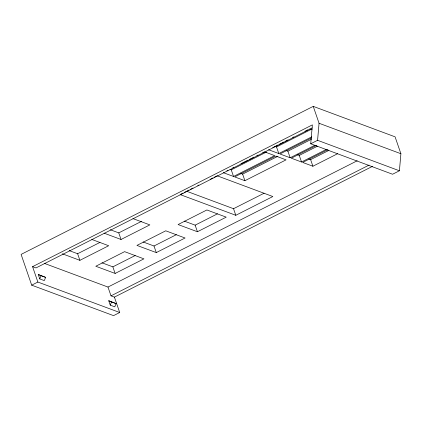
<?xml version="1.0" encoding="UTF-8"?>
<svg xmlns="http://www.w3.org/2000/svg" width="422" height="422" viewBox="0 0 422 422"><rect width="100%" height="100%" fill="white"/><g stroke="black" fill="none" stroke-linecap="round" stroke-linejoin="round"><path stroke-width="0.63" d="M119.711 312.507L113.539 315.635L31.697 285.166L21.1 254.397L313.24 106.365L395.082 136.833L400.9 153.724L399.418 170.778L392.565 174.249L310.724 143.786L312.37 124.88L32.568 266.657L37.869 282.044L119.711 312.507L114.409 297.12L111.002 295.848L107.974 287.06L44.637 263.481M310.724 143.786L317.576 140.315L319.058 123.261L313.24 106.365M39.763 278.916L41.066 275.671L45.613 277.365L44.31 280.609L39.763 278.916L38.249 274.516L45.613 277.365M110.237 305.148L111.54 301.909L116.087 303.603L114.784 306.841L110.237 305.148L108.723 300.754L116.087 303.603M183.042 193.07L180.104 194.563L235.803 215.294L272.834 196.531L217.135 175.795L214.197 177.287M184.219 192.474L188.919 190.095M190.095 189.499L193.033 188.006M197.739 185.627L198.915 185.031M210.082 179.371L213.02 177.884M226.836 170.884L228.012 170.288M232.712 167.903L233.888 167.307M240.941 163.736L247.994 160.16M249.17 159.563L253.875 157.179M256.813 155.692L257.99 155.096M262.69 152.711L263.866 152.115M272.686 147.653L277.977 144.968M279.148 144.371L283.853 141.992M285.029 141.396L287.968 139.904M292.668 137.525L293.844 136.928M305.011 131.268L307.954 129.781M312.254 127.935L35.981 267.923L32.568 266.657M230.064 169.433L231.267 169.881L266.535 152.01M274.722 146.276L276.531 146.951L311.209 129.375M69.161 250.584L77.616 253.733L99.951 242.413M110.306 229.737L118.761 232.886L141.686 221.27M223.307 172.667L233.54 176.475L274.685 155.628L264.457 151.82M268.571 149.736L278.8 153.545L311.716 136.865M311.679 137.883L279.934 153.967L290.167 157.775L314.854 145.263M240.83 173.442L242.634 174.112L277.903 156.245M286.09 150.506L287.894 151.181L311.41 139.265M62.372 253.807L79.885 260.327L108.686 245.731L91.78 239.438M104.123 233.187L121.035 239.48L149.836 224.884L132.925 218.591M31.697 285.166L37.869 282.044M244.902 180.706L286.053 159.859L275.819 156.05L234.674 176.902L244.902 180.706L242.634 174.112M316.579 145.39L291.301 158.197L301.535 162.006L326.222 149.493M297.457 154.737L299.261 155.412L317.486 146.176M327.947 149.62L302.669 162.428L312.902 166.236L337.589 153.729M308.825 158.973L310.629 159.643L328.849 150.411M101.982 262.806L112.853 266.852L135.188 255.532M143.132 241.954L153.998 246L176.338 234.685M184.277 221.107L195.143 225.153L217.483 213.833M187.015 191.382L233.53 208.7L264.098 193.213M115.122 273.445L143.923 258.85L124.601 251.654L95.799 266.25L115.122 273.445L112.853 266.852M156.272 252.593L185.073 238.003L165.751 230.808L136.944 245.404L156.272 252.593L153.998 246M197.417 231.747L226.218 217.151L206.896 209.961L178.095 224.551L197.417 231.747L195.143 225.153M107.974 287.06L357.207 160.771M111.002 295.848L369.05 165.097M114.409 297.12L372.462 166.368M319.058 123.261L400.9 153.724M309.716 128.884L312.122 129.781M317.576 140.315L399.418 170.778M108.723 300.754L111.54 301.909M38.249 274.516L41.066 275.671M310.629 159.643L312.902 166.236M299.261 155.412L301.535 162.006M287.894 151.181L290.167 157.775M276.531 146.951L278.8 153.545M231.267 169.881L233.54 176.475M233.53 208.7L235.803 215.294M118.761 232.886L121.035 239.48M77.616 253.733L79.885 260.327"/></g></svg>
